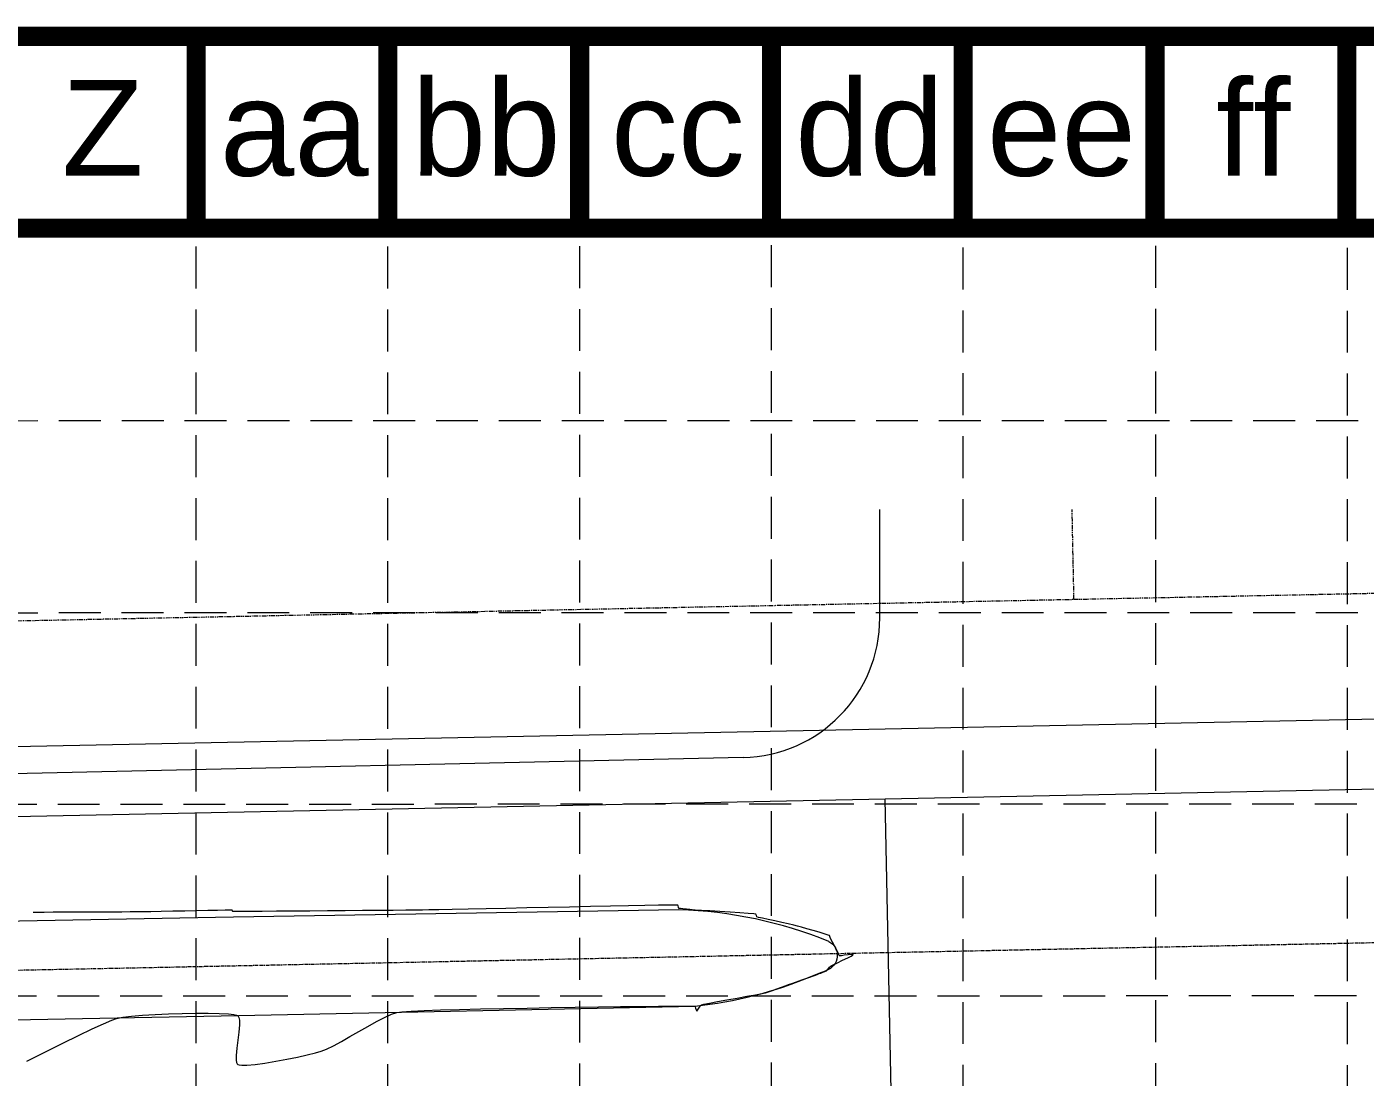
# Model space of a CAD drawing. Extents: x 2140663 to 2528301, y 336313 to 7007653.
# Drawn here: x 2527918.6 to 2528110.2, y 7007503 to 7007653.4 of the extents above; entities that cross this region are included whole.
import ezdxf
from ezdxf.enums import TextEntityAlignment as Align

# ---------------------------------------------------------------- set-up
doc = ezdxf.new("R2010")
doc.units = 0
doc.header["$MEASUREMENT"] = 0
for name, pattern in [('HIDDEN', [0.375, 0.25, -0.125]), ('xdrc002pt$0$CL', [0.7000000000000001, 0.5, -0.05, 0.1, -0.05]), ('xdrc002pt$0$PHANTOM2', [1.25, 0.625, -0.125, 0.125, -0.125, 0.125, -0.125])]:
    doc.linetypes.add(name, pattern=pattern)
for name, color, linetype in [('1 EXISTING CONTOURS', 43, 'Continuous'), ('BASE', 7, 'Continuous'), ('GRID', 254, 'HIDDEN'), ('xdrc002bs$0$C-WATR-PIPE-E', 12, 'Continuous'), ('xdrc002bs$0$v-pave-exst', 6, 'Continuous'), ('xdrc002pt$0$V-ADJC-LINE-E', 2, 'xdrc002pt$0$PHANTOM2'), ('xdrc002pt$0$V-RWAY-CNTR-E', 2, 'xdrc002pt$0$CL')]:
    doc.layers.add(name, color=color, linetype=linetype)
doc.styles.get("Standard").update_dxf_attribs({"font": 'ARIAL.TTF'})

msp = doc.modelspace()

# ---------------------------------------------------------------- linework, layer by layer
at = {"layer": '1 EXISTING CONTOURS', "color": 43, "lineweight": 0, "elevation": 600}
for points in [[(2527920.099785764, 7007526.629045295), (2527919.523535935, 7007526.626860731)], [(2527922.368563474, 7007526.636791981), (2527921.075531589, 7007526.632402048)], [(2527923.896671487, 7007526.642076086), (2527922.368563474, 7007526.636791981)], [(2527925.57764569, 7007526.648115353), (2527923.896671487, 7007526.642076086)], [(2527927.32927615, 7007526.654770773), (2527925.57764569, 7007526.648115353)], [(2527932.186005721, 7007526.677043854), (2527930.715666101, 7007526.669374034)], [(2527933.398161859, 7007526.684773792), (2527932.186005721, 7007526.677043854)], [(2527934.269924579, 7007526.692424835), (2527933.398161859, 7007526.684773792)], [(2527935.146884388, 7007526.704734035), (2527934.269924579, 7007526.692424835)], [(2527936.369254549, 7007526.725176465), (2527935.146884388, 7007526.704734035)], [(2527937.846759261, 7007526.751720146), (2527936.369254549, 7007526.725176465)], [(2527939.489122721, 7007526.782333099), (2527937.846759261, 7007526.751720146)], [(2527941.20606913, 7007526.814983346), (2527939.489122721, 7007526.782333099)], [(2527942.907322682, 7007526.847638906), (2527941.20606913, 7007526.814983346)], [(2527945.901648021, 7007526.904838057), (2527944.50260758, 7007526.878267803)], [(2527947.749892324, 7007526.93767472), (2527947.014168202, 7007526.925317688)], [(2527948.018544584, 7007526.939877172), (2527947.749892324, 7007526.93767472)], [(2527948.044023128, 7007526.869622159), (2527948.018544584, 7007526.939877172)], [(2527948.064741391, 7007526.790831037), (2527948.044023128, 7007526.869622159)], [(2527948.083391726, 7007526.745500554), (2527948.077596239, 7007526.753791092)], [(2527948.096631056, 7007526.745074557), (2527948.083391726, 7007526.745500554)], [(2527948.196254193, 7007526.7448131), (2527948.096631056, 7007526.745074557)], [(2527948.519202134, 7007526.745829117), (2527948.196254193, 7007526.7448131)], [(2527949.247516474, 7007526.749621633), (2527948.519202134, 7007526.745829117)], [(2527952.309686171, 7007526.769489959), (2527950.580295533, 7007526.757871336)], [(2527954.357788728, 7007526.78390961), (2527952.309686171, 7007526.769489959)], [(2527956.646703545, 7007526.800562398), (2527954.357788728, 7007526.78390961)], [(2527968.976973473, 7007526.897447167), (2527966.652492239, 7007526.878147076)], [(2527971.074869014, 7007526.915573046), (2527968.976973473, 7007526.897447167)], [(2527974.279304378, 7007526.94603059), (2527972.868279201, 7007526.931956816)], [(2527976.136921279, 7007526.972405011), (2527975.230044884, 7007526.957226473)], [(2527977.580854631, 7007526.999872935), (2527976.136921279, 7007526.972405011)], [(2527984.371866475, 7007527.138258728), (2527981.774640225, 7007527.084575224)], [(2527990.185420896, 7007527.25941331), (2527987.200897697, 7007527.197129901)], [(2527993.249123077, 7007527.323333532), (2527990.185420896, 7007527.25941331)], [(2527999.308812395, 7007527.448982679), (2527996.315691242, 7007527.38711513)], [(2528004.769461684, 7007527.559873912), (2528002.152173541, 7007527.50716075)], [(2528007.084363827, 7007527.605346734), (2528004.769461684, 7007527.559873912)], [(2528010.501758127, 7007527.667469646), (2528009.020566972, 7007527.641803788)], [(2528011.890135153, 7007527.385559489), (2528011.852960691, 7007527.547874212)], [(2528011.920377026, 7007527.276101645), (2528011.890135153, 7007527.385559489)], [(2528011.973591886, 7007527.202459594), (2528011.958542462, 7007527.209751965)], [(2528012.038634418, 7007527.186310918), (2528011.973591886, 7007527.202459594)], [(2528012.210176124, 7007527.159007176), (2528012.038634418, 7007527.186310918)], [(2528013.032636349, 7007527.068843611), (2528012.539522856, 7007527.119172978)], [(2528013.866555756, 7007526.992651031), (2528013.512150927, 7007527.024366569)], [(2528017.828515656, 7007526.736751934), (2528016.408696047, 7007526.827154444)], [(2528020.697128877, 7007526.550918609), (2528019.304086891, 7007526.642016257)], [(2528022.998270562, 7007526.379165792), (2528022.682501589, 7007526.411522182)], [(2528023.140335875, 7007525.977367217), (2528023.069701408, 7007526.180995445)], [(2528023.365869407, 7007525.915961852), (2528023.140335875, 7007525.977367217)], [(2528024.736644948, 7007525.607150069), (2528023.930661693, 7007525.786047943)], [(2528026.679913212, 7007525.180500749), (2528025.685751383, 7007525.398792812)], [(2528028.411131901, 7007524.792210533), (2528027.621062647, 7007524.971798463)], [(2528028.952053186, 7007524.661261539), (2528028.411131901, 7007524.792210533)], [(2528029.52545119, 7007524.504011253), (2528028.952053186, 7007524.661261539)], [(2528030.299167006, 7007524.282151689), (2528029.52545119, 7007524.504011253)], [(2528031.168882339, 7007524.027246638), (2528030.299167006, 7007524.282151689)], [(2528033.310842449, 7007523.379896549), (2528032.779038358, 7007523.544555273)], [(2528033.574511486, 7007523.179959438), (2528033.521372864, 7007523.308447524)], [(2528033.617287936, 7007523.039038244), (2528033.574511486, 7007523.179959438)], [(2528034.933547853, 7007520.395064969), (2528034.91348262, 7007520.439397724)], [(2528034.9432641, 7007520.384270823), (2528034.933547853, 7007520.395064969)], [(2528034.955767371, 7007520.383497512), (2528034.9432641, 7007520.384270823)], [(2528035.028640565, 7007520.390925338), (2528034.955767371, 7007520.383497512)], [(2528035.636494699, 7007520.478177655), (2528035.236216718, 7007520.419792228)], [(2528036.206938397, 7007520.554869724), (2528035.636494699, 7007520.478177655)], [(2528036.608088913, 7007520.594694568), (2528036.206938397, 7007520.554869724)], [(2528036.8907196, 7007520.584587831), (2528036.816828447, 7007520.598814018)], [(2528036.903804561, 7007520.5714408), (2528036.8907196, 7007520.584587831)], [(2528036.897500827, 7007520.554745409), (2528036.903804561, 7007520.5714408)], [(2528031.107027629, 7007517.498262039), (2528031.393847239, 7007517.609467333)], [(2528031.393847239, 7007517.609467333), (2528031.748569167, 7007517.750331577)], [(2528031.748569167, 7007517.750331577), (2528032.034734627, 7007517.863324874)], [(2528032.261343732, 7007517.9428414), (2528032.571740204, 7007518.048762567)], [(2528032.876179944, 7007518.161878435), (2528033.084918851, 7007518.262979065)], [(2528023.839919684, 7007515.024086419), (2528024.344049353, 7007515.132453561)], [(2528024.797413003, 7007515.269342684), (2528025.369656744, 7007515.46261059)], [(2528025.369656744, 7007515.46261059), (2528026.000711264, 7007515.686406177)], [(2528026.630507253, 7007515.91487834), (2528027.198975398, 7007516.122175976)], [(2528027.198975398, 7007516.122175976), (2528027.646046387, 7007516.28244798)], [(2528028.142423068, 7007516.456134833), (2528028.822896718, 7007516.694407796)], [(2528009.053754661, 7007513.191277607), (2528011.183601575, 7007513.208537004)], [(2528011.183601575, 7007513.208537004), (2528012.810343048, 7007513.217690855)], [(2528013.695308145, 7007513.218926357), (2528014.089019505, 7007513.216176103)], [(2528014.089019505, 7007513.216176103), (2528014.213239211, 7007513.212546779)], [(2528014.213239211, 7007513.212546779), (2528014.231937268, 7007513.210184385)], [(2528020.287072985, 7007514.364747196), (2528021.684194707, 7007514.619544947)], [(2528021.684194707, 7007514.619544947), (2528022.910889205, 7007514.846220785)], [(2528022.910889205, 7007514.846220785), (2528023.839919684, 7007515.024086419)], [(2527938.884570815, 7007512.098895186), (2527940.848296201, 7007512.16484236)], [(2527942.773043688, 7007512.201651912), (2527944.573600541, 7007512.205687108)], [(2527944.573600541, 7007512.205687108), (2527946.164754021, 7007512.173311212)], [(2527948.229134728, 7007512.011670187), (2527948.619243593, 7007511.925289581)], [(2527948.780627003, 7007511.857995801), (2527948.829666853, 7007511.821349616)], [(2527948.829666853, 7007511.821349616), (2527948.882583646, 7007511.756062074)], [(2527969.81133645, 7007511.583913053), (2527970.792432899, 7007512.036347967)], [(2527973.60745605, 7007512.488207857), (2527975.48440638, 7007512.573531891)], [(2527975.48440638, 7007512.573531891), (2527977.825968481, 7007512.655242982)], [(2527977.825968481, 7007512.655242982), (2527980.55149925, 7007512.732966745)], [(2527990.22547257, 7007512.938470236), (2527993.680447009, 7007512.996500855)], [(2527993.680447009, 7007512.996500855), (2527997.116174614, 7007513.04867223)], [(2528003.607316913, 7007513.133939709), (2528006.501445407, 7007513.166287048)], [(2528006.501445407, 7007513.166287048), (2528009.053754661, 7007513.191277607)], [(2528014.299320752, 7007513.10862966), (2528014.36145281, 7007512.932349614)], [(2528014.524703304, 7007512.505826458), (2528014.637731811, 7007512.622809903)], [(2527967.442512634, 7007510.313354218), (2527968.677690711, 7007510.994914791)], [(2527921.255288495, 7007506.660661705), (2527923.746766096, 7007507.896993699)], [(2527961.529230445, 7007507.057153097), (2527962.506815953, 7007507.541509626)], [(2527962.506815953, 7007507.541509626), (2527963.637953877, 7007508.15330904)], [(2527948.661695072, 7007507.171757726), (2527948.572224575, 7007506.143084456)], [(2527948.572224575, 7007506.143084456), (2527948.576392026, 7007505.480915802)], [(2527954.230955097, 7007505.307715696), (2527955.814443704, 7007505.598273703)], [(2527955.814443704, 7007505.598273703), (2527957.349697951, 7007505.908419696)], [(2527960.756214303, 7007506.744240499), (2527961.529230445, 7007507.057153097)], [(2527948.774437452, 7007504.891253293), (2527948.829515372, 7007504.855062241)], [(2527948.829515372, 7007504.855062241), (2527948.996480097, 7007504.799626277)], [(2527949.378031312, 7007504.75629194), (2527950.100923341, 7007504.765714691)], [(2527951.283210893, 7007504.870221681), (2527952.690216152, 7007505.057960185)]]:
    msp.add_lwpolyline(points, dxfattribs=at)
at = {"layer": '1 EXISTING CONTOURS', "color": 43, "lineweight": 0, "extrusion": (0.003440171577020307, -0.9999940825922525, 0), "elevation": -6998788.683776669}
msp.add_lwpolyline([(2552013.210737834, 600.0000000000007), (2552012.234986236, 600.0000000000007)], dxfattribs=at)
at = {"layer": '1 EXISTING CONTOURS', "color": 43, "lineweight": 0, "extrusion": (0.004098959249403409, -0.9999915992312496, 0), "elevation": -6997105.915051686}
msp.add_lwpolyline([(2556631.399031654, 600.0000000000007), (2556629.658940254, 600.0000000000007)], dxfattribs=at)
at = {"layer": '1 EXISTING CONTOURS', "color": 43, "lineweight": 0, "extrusion": (0.004537788063731435, -0.9999897041867425, 0), "elevation": -6995983.307360563}
msp.add_lwpolyline([(2559703.35944009, 600), (2559701.713109971, 600)], dxfattribs=at)
at = {"layer": '1 EXISTING CONTOURS', "color": 43, "lineweight": 0, "extrusion": (0.01919610318154388, -0.9998157378350492, 0), "elevation": -6957708.972684994}
msp.add_lwpolyline([(2661995.907083326, 600.0000000000007), (2661994.311504423, 600.0000000000007)], dxfattribs=at)
at = {"layer": '1 EXISTING CONTOURS', "color": 43, "lineweight": 0, "extrusion": (0.01840520466898312, -0.9998306098740392, 0), "elevation": -6959812.537261028}
msp.add_lwpolyline([(2656493.772188934, 600.0000000000007), (2656492.65948027, 600.0000000000007)], dxfattribs=at)
at = {"layer": '1 EXISTING CONTOURS', "color": 43, "lineweight": 0, "extrusion": (0.9447230007781939, 0.3278695652247166, 0), "elevation": 4685765.44374424}
msp.add_lwpolyline([(5791334.465762861, 600.0000000000007), (5791334.504970063, 600.0000000000007)], dxfattribs=at)
at = {"layer": '1 EXISTING CONTOURS', "color": 43, "lineweight": 0, "extrusion": (0.006189732423303922, -0.9999808434227767, 0), "elevation": -6991745.179972492}
msp.add_lwpolyline([(2571276.868995391, 600), (2571275.5361908, 600)], dxfattribs=at)
at = {"layer": '1 EXISTING CONTOURS', "color": 43, "lineweight": 0, "extrusion": (0.007470966955765754, -0.999972091936943, 0), "elevation": -6988444.953489446}
msp.add_lwpolyline([(2580241.549394535, 600.0000000000007), (2580239.097498689, 600.0000000000007)], dxfattribs=at)
at = {"layer": '1 EXISTING CONTOURS', "color": 43, "lineweight": 0, "extrusion": (0.007653148326527573, -0.9999707142315181, 0), "elevation": -6987974.752127932}
msp.add_lwpolyline([(2581517.244367742, 600.0000000000007), (2581514.707453085, 600.0000000000007)], dxfattribs=at)
at = {"layer": '1 EXISTING CONTOURS', "color": 43, "lineweight": 0, "extrusion": (0.007839857351376286, -0.9999692678461224, 0), "elevation": -6987492.623291655}
msp.add_lwpolyline([(2582824.500495358, 600), (2582821.95646353, 600)], dxfattribs=at)
at = {"layer": '1 EXISTING CONTOURS', "color": 43, "lineweight": 0, "extrusion": (0.008048695342175003, -0.9999676087270472, 0), "elevation": -6986953.062010154}
msp.add_lwpolyline([(2584286.21737869, 600), (2584283.74413131, 600)], dxfattribs=at)
at = {"layer": '1 EXISTING CONTOURS', "color": 43, "lineweight": 0, "extrusion": (0.009135159000610227, -0.9999582735644691, 0), "elevation": -6984141.0987351}
msp.add_lwpolyline([(2591882.257706773, 600), (2591880.46422175, 600)], dxfattribs=at)
at = {"layer": '1 EXISTING CONTOURS', "color": 43, "lineweight": 0, "extrusion": (0.0117751446228728, -0.9999306705812713, 0), "elevation": -6977273.855518987}
msp.add_lwpolyline([(2610314.610361646, 600.0000000000003), (2610313.659555222, 600.0000000000003)], dxfattribs=at)
at = {"layer": '1 EXISTING CONTOURS', "color": 43, "lineweight": 0, "extrusion": (0.01993740928746224, -0.9998012301007158, 0), "elevation": -6955732.790737913}
msp.add_lwpolyline([(2667188.933950883, 600.0000000000007), (2667187.028894901, 600.0000000000007)], dxfattribs=at)
at = {"layer": '1 EXISTING CONTOURS', "color": 43, "lineweight": 0, "extrusion": (0.02040562273263403, -0.9997917836034129, 0), "elevation": -6954482.960168408}
msp.add_lwpolyline([(2670448.36136103, 600.0000000000007), (2670446.07177602, 600.0000000000007)], dxfattribs=at)
at = {"layer": '1 EXISTING CONTOURS', "color": 43, "lineweight": 0, "extrusion": (0.02080515379173539, -0.999783549362412, 0), "elevation": -6953415.250901955}
msp.add_lwpolyline([(2673232.697492306, 600.0000000000007), (2673229.867848605, 600.0000000000007)], dxfattribs=at)
at = {"layer": '1 EXISTING CONTOURS', "color": 43, "lineweight": 0, "extrusion": (0.02079451807205726, -0.9997837706315056, 0), "elevation": -6953443.688820772}
msp.add_lwpolyline([(2673167.843536146, 600), (2673164.776304755, 600)], dxfattribs=at)
at = {"layer": '1 EXISTING CONTOURS', "color": 43, "lineweight": 0, "extrusion": (0.02045673888758486, -0.9997907390219642, 0), "elevation": -6954346.425166724}
msp.add_lwpolyline([(2670824.300432258, 600.0000000000007), (2670821.456475983, 600.0000000000007)], dxfattribs=at)
at = {"layer": '1 EXISTING CONTOURS', "color": 43, "lineweight": 0, "extrusion": (0.01882581041604728, -0.9998227787273998, 0), "elevation": -6958693.940286076}
msp.add_lwpolyline([(2659483.390461011, 600), (2659481.453914669, 600)], dxfattribs=at)
at = {"layer": '1 EXISTING CONTOURS', "color": 43, "lineweight": 0, "extrusion": (0.01378929565321461, -0.9999049231428899, 0), "elevation": -6972001.929539741}
msp.add_lwpolyline([(2624399.967226184, 600.0000000000003), (2624399.017269698, 600.0000000000003)], dxfattribs=at)
at = {"layer": '1 EXISTING CONTOURS', "color": 43, "lineweight": 0, "extrusion": (-0.003631541093986353, -0.9999934059329005, 0), "elevation": -7016662.049933795}
msp.add_lwpolyline([(2502546.999238357, 600.0000000000007), (2502546.657007919, 600.0000000000007)], dxfattribs=at)
at = {"layer": '1 EXISTING CONTOURS', "color": 43, "lineweight": 0, "extrusion": (0.9120385948286135, 0.4101043788391538, 0), "elevation": 5179462.11030356}
msp.add_lwpolyline([(5354386.847329536, 600), (5354386.991459225, 600)], dxfattribs=at)
at = {"layer": '1 EXISTING CONTOURS', "color": 43, "lineweight": 0, "extrusion": (0.9026591183446229, 0.4303562664459628, 0), "elevation": 5297666.286773575}
msp.add_lwpolyline([(5237462.564922583, 600.0000000000003), (5237462.621237462, 600.0000000000003)], dxfattribs=at)
at = {"layer": '1 EXISTING CONTOURS', "color": 43, "lineweight": 0, "extrusion": (0.744126071652466, 0.6680392125370105, 0), "elevation": 6562462.566835038}
msp.add_lwpolyline([(3525672.576521644, 600), (3525672.597373679, 600)], dxfattribs=at)
at = {"layer": '1 EXISTING CONTOURS', "color": 43, "lineweight": 0, "extrusion": (-0.1200740462150447, -0.9927649386564512, 0), "elevation": -7260375.925102059}
msp.add_lwpolyline([(1668300.078561394, 600), (1668299.746814451, 600)], dxfattribs=at)
at = {"layer": '1 EXISTING CONTOURS', "color": 43, "lineweight": 0, "extrusion": (-0.09235786266769189, -0.9957258785446202, 0), "elevation": -7211057.927539878}
msp.add_lwpolyline([(1870008.256802567, 600), (1870007.775229687, 600)], dxfattribs=at)
at = {"layer": '1 EXISTING CONTOURS', "color": 43, "lineweight": 0, "extrusion": (-0.06976875251507467, -0.9975631915685794, 0), "elevation": -7166827.365602339}
msp.add_lwpolyline([(2032947.588470468, 600), (2032947.164558009, 600)], dxfattribs=at)
at = {"layer": '1 EXISTING CONTOURS', "color": 43, "lineweight": 0, "extrusion": (-0.06458151431169691, -0.9979124350408748, 0), "elevation": -7156161.286350282}
msp.add_lwpolyline([(2070181.087875795, 600), (2070180.192532986, 600)], dxfattribs=at)
at = {"layer": '1 EXISTING CONTOURS', "color": 43, "lineweight": 0, "extrusion": (-0.06358373217336984, -0.9979765072399778, 0), "elevation": -7154087.865614451}
msp.add_lwpolyline([(2077336.276820342, 600.0000000000007), (2077335.048547837, 600.0000000000007)], dxfattribs=at)
at = {"layer": '1 EXISTING CONTOURS', "color": 43, "lineweight": 0, "extrusion": (-0.0640707991649507, -0.997945355565306, 0), "elevation": -7155100.883517542}
msp.add_lwpolyline([(2073847.291169285, 600.0000000000003), (2073845.812560034, 600.0000000000003)], dxfattribs=at)
at = {"layer": '1 EXISTING CONTOURS', "color": 43, "lineweight": 0, "extrusion": (-0.06765410883860028, -0.9977088360625332, 0), "elevation": -7162502.146184093}
msp.add_lwpolyline([(2048141.798233019, 600), (2048140.623309217, 600)], dxfattribs=at)
at = {"layer": '1 EXISTING CONTOURS', "color": 43, "lineweight": 0, "extrusion": (-0.07347567570465315, -0.9972970094609453, 0), "elevation": -7174333.308723159}
msp.add_lwpolyline([(2006306.723003478, 600.0000000000007), (2006305.907658753, 600.0000000000007)], dxfattribs=at)
at = {"layer": '1 EXISTING CONTOURS', "color": 43, "lineweight": 0, "extrusion": (0.9407518988534572, 0.3390956573057442, 0), "elevation": 4754464.199598808}
msp.add_lwpolyline([(5735101.916532297, 600), (5735102.127183316, 600)], dxfattribs=at)
at = {"layer": '1 EXISTING CONTOURS', "color": 43, "lineweight": 0, "extrusion": (-0.224166839818668, -0.9745507826304958, 0), "elevation": -7395888.874618805}
msp.add_lwpolyline([(892832.789728781, 600.0000000000007), (892832.2101876258, 600.0000000000007)], dxfattribs=at)
at = {"layer": '1 EXISTING CONTOURS', "color": 43, "lineweight": 0, "extrusion": (-0.2144238095475833, -0.9767407178464005, 0), "elevation": -7386604.286516728}
msp.add_lwpolyline([(966645.3315243421, 600), (966644.3598166842, 600)], dxfattribs=at)
at = {"layer": '1 EXISTING CONTOURS', "color": 43, "lineweight": 0, "extrusion": (0.216493480195018, 0.9762840636992133, 0), "elevation": 7388636.453654105}
msp.add_lwpolyline([(-950989.6103367521, 600.0000000000007), (-950988.6463248725, 600.0000000000007)], dxfattribs=at)
at = {"layer": '1 EXISTING CONTOURS', "color": 43, "lineweight": 0, "extrusion": (-0.2852727245202676, -0.9584463848566511, 0), "elevation": -7437514.409929888}
msp.add_lwpolyline([(423927.7619688774, 600.0000000000007), (423926.8632263257, 600.0000000000007)], dxfattribs=at)
at = {"layer": '1 EXISTING CONTOURS', "color": 43, "lineweight": 0, "extrusion": (-0.2893139321466648, -0.9572342705241152, 0), "elevation": -7439236.792252178}
msp.add_lwpolyline([(392545.4218182149, 600), (392544.6396069084, 600)], dxfattribs=at)
at = {"layer": '1 EXISTING CONTOURS', "color": 43, "lineweight": 0, "extrusion": (0.3213732336016926, 0.9469526095451621, 0), "elevation": 7448234.790800005}
msp.add_lwpolyline([(-141897.5149066676, 600.0000000000003), (-141897.2925825375, 600.0000000000003)], dxfattribs=at)
at = {"layer": '1 EXISTING CONTOURS', "color": 43, "lineweight": 0, "extrusion": (0.8950310928673225, 0.4460037475187023, 0), "elevation": 5388050.227521256}
msp.add_lwpolyline([(5144438.282466462, 600), (5144438.536759662, 600)], dxfattribs=at)
at = {"layer": '1 EXISTING CONTOURS', "color": 43, "lineweight": 0, "extrusion": (0.8922341452173485, 0.4515730617610707, 0), "elevation": 5420006.546116572}
msp.add_lwpolyline([(5110758.670308943, 600.0000000000007), (5110759.193745278, 600.0000000000007)], dxfattribs=at)
at = {"layer": '1 EXISTING CONTOURS', "color": 43, "lineweight": 0, "extrusion": (0.8914120262836689, 0.4531937768734736, 0), "elevation": 5429285.398891341}
msp.add_lwpolyline([(5100899.875032173, 600.0000000000007), (5100900.430656317, 600.0000000000007)], dxfattribs=at)
at = {"layer": '1 EXISTING CONTOURS', "color": 43, "lineweight": 0, "extrusion": (0.8903675064101613, 0.4552424667459654, 0), "elevation": 5441001.055952372}
msp.add_lwpolyline([(5088400.870243289, 600), (5088401.221095197, 600)], dxfattribs=at)
at = {"layer": '1 EXISTING CONTOURS', "color": 43, "lineweight": 0, "extrusion": (0.8850687515635481, 0.4654603151781496, 0), "elevation": 5499207.414483957}
msp.add_lwpolyline([(5025438.411721611, 600), (5025438.659425881, 600)], dxfattribs=at)
at = {"layer": '1 EXISTING CONTOURS', "color": 43, "lineweight": 0, "extrusion": (0.8832458128269295, 0.4689102623356595, 0), "elevation": 5518774.540728015}
msp.add_lwpolyline([(5003942.216053881, 600.0000000000003), (5003942.544247955, 600.0000000000003)], dxfattribs=at)
at = {"layer": '1 EXISTING CONTOURS', "color": 43, "lineweight": 0, "extrusion": (0.8835686997007027, 0.4683015619333442, 0), "elevation": 5515325.329063483}
msp.add_lwpolyline([(5007743.373588974, 600.0000000000003), (5007743.668318566, 600.0000000000003)], dxfattribs=at)
at = {"layer": '1 EXISTING CONTOURS', "color": 43, "lineweight": 0, "extrusion": (0.7216220104338931, -0.6922872771164774, 0), "elevation": -3026931.440626215}
msp.add_lwpolyline([(6806905.23304781, 600), (6806905.53376584, 600)], dxfattribs=at)
at = {"layer": '1 EXISTING CONTOURS', "color": 43, "lineweight": 0, "extrusion": (-0.4609986778991174, 0.887400822050141, 0), "elevation": 5053057.889854642}
msp.add_lwpolyline([(-5473836.209975719, 600.0000000000007), (-5473836.54302627, 600.0000000000007)], dxfattribs=at)
at = {"layer": '1 EXISTING CONTOURS', "color": 43, "lineweight": 0, "extrusion": (0.4280615730542104, -0.9037495724338437, 0), "elevation": -5250888.193272475}
msp.add_lwpolyline([(5284359.348089771, 600.0000000000003), (5284360.019689299, 600.0000000000003)], dxfattribs=at)
at = {"layer": '1 EXISTING CONTOURS', "color": 43, "lineweight": 0, "extrusion": (-0.4253891964828621, 0.9050105145884578, 0), "elevation": 5266480.130477218}
msp.add_lwpolyline([(-5268820.994418735, 600.0000000000007), (-5268821.827601152, 600.0000000000007)], dxfattribs=at)
at = {"layer": '1 EXISTING CONTOURS', "color": 43, "lineweight": 0, "extrusion": (0.8882109412966078, 0.459435875570241, 0), "elevation": 5464934.595997087}
msp.add_lwpolyline([(5062686.59418756, 600), (5062686.741504715, 600)], dxfattribs=at)
at = {"layer": '1 EXISTING CONTOURS', "color": 43, "lineweight": 0, "extrusion": (0.9573211188053848, 0.2890264269737394, 0), "elevation": 4445499.805800064}
msp.add_lwpolyline([(5977778.508397037, 600), (5977778.614679864, 600)], dxfattribs=at)
at = {"layer": '1 EXISTING CONTOURS', "color": 43, "lineweight": 0, "extrusion": (0.9558619213595916, 0.2938162474996066, 0), "elevation": 4475375.669446261}
msp.add_lwpolyline([(5955444.219341864, 600), (5955444.318953065, 600)], dxfattribs=at)
at = {"layer": '1 EXISTING CONTOURS', "color": 43, "lineweight": 0, "extrusion": (0.1377409663131235, -0.9904682863166934, 0), "elevation": -6592512.725210732}
msp.add_lwpolyline([(3469161.362244917, 600.0000000000007), (3469161.152671167, 600.0000000000007)], dxfattribs=at)
at = {"layer": '1 EXISTING CONTOURS', "color": 43, "lineweight": 0, "extrusion": (0.4334248124907745, -0.9011897313647871, 0), "elevation": -5219391.594726511}
msp.add_lwpolyline([(5315472.490439198, 600.0000000000007), (5315473.30801678, 600.0000000000007)], dxfattribs=at)
at = {"layer": '1 EXISTING CONTOURS', "color": 43, "lineweight": 0, "extrusion": (0.4550030678821242, -0.8904898698008052, 0), "elevation": -5089861.48996667}
msp.add_lwpolyline([(5439633.730343878, 600), (5439634.25431239, 600)], dxfattribs=at)
at = {"layer": '1 EXISTING CONTOURS', "color": 43, "lineweight": 0, "extrusion": (-0.5034987409467859, 0.8639959594031684, 0), "elevation": 4781606.036457751}
msp.add_lwpolyline([(-5712491.095821965, 600), (-5712491.35400337, 600)], dxfattribs=at)
at = {"layer": '1 EXISTING CONTOURS', "color": 43, "lineweight": 0, "extrusion": (0.0197310408740352, -0.9998053240636535, 0), "elevation": -6956275.605416071}
msp.add_lwpolyline([(2665810.344254856, 600), (2665810.135474677, 600)], dxfattribs=at)
at = {"layer": '1 EXISTING CONTOURS', "color": 43, "lineweight": 0, "extrusion": (-0.628264172102158, 0.7780000835814802, 0), "elevation": 3863576.568838804}
msp.add_lwpolyline([(-6369386.92922421, 600.0000000000007), (-6369387.017368689, 600.0000000000007)], dxfattribs=at)
at = {"layer": '1 EXISTING CONTOURS', "color": 43, "lineweight": 0, "extrusion": (0.331278069874443, -0.9435331686910978, 0), "elevation": -5774343.921873084}
msp.add_lwpolyline([(4706716.446355177, 600), (4706717.195515467, 600)], dxfattribs=at)
at = {"layer": '1 EXISTING CONTOURS', "color": 43, "lineweight": 0, "extrusion": (0.3323404539047825, -0.9431594895341738, 0), "elevation": -5769039.619753432}
msp.add_lwpolyline([(4713217.197663272, 600.0000000000007), (4713217.779902594, 600.0000000000007)], dxfattribs=at)
at = {"layer": '1 EXISTING CONTOURS', "color": 43, "lineweight": 0, "extrusion": (0.3362242868725322, -0.941781943401474, 0), "elevation": -5749567.991781117}
msp.add_lwpolyline([(4736951.327907095, 600), (4736951.622555807, 600)], dxfattribs=at)
at = {"layer": '1 EXISTING CONTOURS', "color": 43, "lineweight": 0, "extrusion": (0.3311046176402278, -0.9435940505203064, 0), "elevation": -5775209.084505065}
msp.add_lwpolyline([(4705657.510243587, 600), (4705657.750398882, 600)], dxfattribs=at)
at = {"layer": '1 EXISTING CONTOURS', "color": 43, "lineweight": 0, "extrusion": (0.3482900235396919, -0.9373868249035299, 0), "elevation": -5688266.57026322}
msp.add_lwpolyline([(4810393.051834586, 600), (4810393.376609515, 600)], dxfattribs=at)
at = {"layer": '1 EXISTING CONTOURS', "color": 43, "lineweight": 0, "extrusion": (-0.7054752259617111, 0.7087345804702017, 0), "elevation": 3183005.804427937}
msp.add_lwpolyline([(-6735334.997860727, 600), (-6735335.295826532, 600)], dxfattribs=at)
at = {"layer": '1 EXISTING CONTOURS', "color": 43, "lineweight": 0, "extrusion": (0.7692920792868752, -0.6388972505391429, 0), "elevation": -2532288.29475983}
msp.add_lwpolyline([(7005981.979026994, 600.0000000000007), (7005982.357254943, 600.0000000000007)], dxfattribs=at)
at = {"layer": '1 EXISTING CONTOURS', "color": 43, "lineweight": 0, "extrusion": (0.2890522469241275, -0.9573133230808571, 0), "elevation": -5977656.481062158}
msp.add_lwpolyline([(4445649.380021719, 600.0000000000007), (4445649.853600888, 600.0000000000007)], dxfattribs=at)
at = {"layer": '1 EXISTING CONTOURS', "color": 43, "lineweight": 0, "extrusion": (0.3410250638637327, -0.9400542036588833, 0), "elevation": -5725324.349869958}
msp.add_lwpolyline([(4766219.953410355, 600), (4766220.623367455, 600)], dxfattribs=at)
at = {"layer": '1 EXISTING CONTOURS', "color": 43, "lineweight": 0, "extrusion": (0.3302742177434327, -0.9438850253574127, 0), "elevation": -5779347.330719151}
msp.add_lwpolyline([(4700569.397302608, 600), (4700569.923189415, 600)], dxfattribs=at)
at = {"layer": '1 EXISTING CONTOURS', "color": 43, "lineweight": 0, "extrusion": (0.3307785187767787, -0.9437084144564147, 0), "elevation": -5776834.839493658}
msp.add_lwpolyline([(4703658.064635737, 600), (4703658.860044509, 600)], dxfattribs=at)
at = {"layer": '1 EXISTING CONTOURS', "color": 43, "lineweight": 0, "extrusion": (0.001396100977031916, -0.9999990254505561, 0), "elevation": -7003977.027368275}
msp.add_lwpolyline([(2537793.542719352, 600), (2537794.427685312, 600)], dxfattribs=at)
at = {"layer": '1 EXISTING CONTOURS', "color": 43, "lineweight": 0, "extrusion": (-0.6921600701895267, -0.7217440247312267, 0), "elevation": -6807421.295893539}
msp.add_lwpolyline([(-3025741.669079036, 600.0000000000007), (-3025741.637078387, 600.0000000000007)], dxfattribs=at)
at = {"layer": '1 EXISTING CONTOURS', "color": 43, "lineweight": 0, "extrusion": (0.8301196044984063, -0.5575853676589888, 0), "elevation": -1808731.994583461}
msp.add_lwpolyline([(7226657.909398781, 600.0000000000007), (7226658.272957917, 600.0000000000007)], dxfattribs=at)
at = {"layer": '1 EXISTING CONTOURS', "color": 43, "lineweight": 0, "extrusion": (0.7356594544099265, -0.6773515831068009, 0), "elevation": -2886792.008850563}
msp.add_lwpolyline([(6867498.315979228, 600), (6867498.5761954, 600)], dxfattribs=at)
at = {"layer": '1 EXISTING CONTOURS', "color": 43, "lineweight": 0, "extrusion": (0.2422850106527277, -0.970205119350031, 0), "elevation": -6186225.178560793}
msp.add_lwpolyline([(4150508.744304697, 600.0000000000007), (4150509.095473704, 600.0000000000007)], dxfattribs=at)
at = {"layer": '1 EXISTING CONTOURS', "color": 43, "lineweight": 0, "extrusion": (0.1950752427834926, -0.9807882797285873, 0), "elevation": -6379733.844322806}
msp.add_lwpolyline([(3846440.404721179, 600.0000000000007), (3846441.226980907, 600.0000000000007)], dxfattribs=at)
at = {"layer": '1 EXISTING CONTOURS', "color": 43, "lineweight": 0, "extrusion": (0.1845783500979577, -0.9828178023800321, 0), "elevation": -6420492.068268582}
msp.add_lwpolyline([(3778014.774761535, 600.0000000000007), (3778015.939761438, 600.0000000000007)], dxfattribs=at)
at = {"layer": '1 EXISTING CONTOURS', "color": 43, "lineweight": 0, "extrusion": (0.1805579836490732, -0.9835643418407264, 0), "elevation": -6435887.01058259}
msp.add_lwpolyline([(3751730.430988558, 600.0000000000007), (3751731.809917968, 600.0000000000007)], dxfattribs=at)
at = {"layer": '1 EXISTING CONTOURS', "color": 43, "lineweight": 0, "extrusion": (0.179121113941823, -0.9838270308038097, 0), "elevation": -6441360.240896237}
msp.add_lwpolyline([(3742327.007830444, 600), (3742328.471819652, 600)], dxfattribs=at)
at = {"layer": '1 EXISTING CONTOURS', "color": 43, "lineweight": 0, "extrusion": (-0.3367676081908887, 0.9415877962640489, 0), "elevation": 5746861.839625481}
msp.add_lwpolyline([(-4740171.544265347, 600.0000000000003), (-4740172.289577708, 600.0000000000003)], dxfattribs=at)
at = {"layer": '1 EXISTING CONTOURS', "color": 43, "lineweight": 0, "extrusion": (0.1756451224456012, -0.9844535494176807, 0), "elevation": -6454550.697293028}
msp.add_lwpolyline([(3719466.310466869, 600), (3719467.204794304, 600)], dxfattribs=at)
at = {"layer": '1 EXISTING CONTOURS', "color": 43, "lineweight": 0, "extrusion": (0.1145306737187577, -0.9934197122956276, 0), "elevation": -6671874.379446538}
msp.add_lwpolyline([(3313872.848549129, 600.0000000000007), (3313874.124454559, 600.0000000000007)], dxfattribs=at)
at = {"layer": '1 EXISTING CONTOURS', "color": 43, "lineweight": 0, "extrusion": (0.08352329174160297, -0.9965058252396959, 0), "elevation": -6771884.955312259}
msp.add_lwpolyline([(3104391.019163036, 600.0000000000007), (3104392.594048617, 600.0000000000007)], dxfattribs=at)
at = {"layer": '1 EXISTING CONTOURS', "color": 43, "lineweight": 0, "extrusion": (0.0633158642490609, -0.9979935377217604, 0), "elevation": -6833393.185102038}
msp.add_lwpolyline([(2966549.646267439, 600.0000000000007), (2966551.435901242, 600.0000000000007)], dxfattribs=at)
at = {"layer": '1 EXISTING CONTOURS', "color": 43, "lineweight": 0, "extrusion": (0.04763738726564719, -0.9988646952087669, 0), "elevation": -6879132.033206496}
msp.add_lwpolyline([(2858886.551397038, 600), (2858888.471066996, 600)], dxfattribs=at)
at = {"layer": '1 EXISTING CONTOURS', "color": 43, "lineweight": 0, "extrusion": (0.01912085775690932, -0.9998171796876869, 0), "elevation": -6957894.651901697}
msp.add_lwpolyline([(2661468.332694569, 600.0000000000003), (2661470.257794004, 600.0000000000003)], dxfattribs=at)
at = {"layer": '1 EXISTING CONTOURS', "color": 43, "lineweight": 0, "extrusion": (-0.05577239748136371, -0.9984435085067062, 0), "elevation": -7137594.658536453}
msp.add_lwpolyline([(2133185.683767669, 600.0000000000007), (2133186.982326235, 600.0000000000007)], dxfattribs=at)
at = {"layer": '1 EXISTING CONTOURS', "color": 43, "lineweight": 0, "extrusion": (-0.1154155841689695, -0.9933172921735207, 0), "elevation": -7252447.477920148}
msp.add_lwpolyline([(1702277.824311838, 600), (1702278.59732097, 600)], dxfattribs=at)
at = {"layer": '1 EXISTING CONTOURS', "color": 43, "lineweight": 0, "extrusion": (0.3848623997652232, 0.9229739613049512, 0), "elevation": 7440663.412661484}
msp.add_lwpolyline([(363697.1048717271, 600), (363696.9300201959, 600)], dxfattribs=at)
at = {"layer": '1 EXISTING CONTOURS', "color": 43, "lineweight": 0, "extrusion": (0.9118825284008458, 0.4104512813931524, 0), "elevation": 5181434.598371727}
msp.add_lwpolyline([(5352427.679763692, 600.0000000000007), (5352427.48166464, 600.0000000000007)], dxfattribs=at)
at = {"layer": '1 EXISTING CONTOURS', "color": 43, "lineweight": 0, "extrusion": (0.9849158549019832, 0.1730339815258719, 0), "elevation": 3702354.64340529}
msp.add_lwpolyline([(6464388.179722636, 600.0000000000007), (6464387.791293021, 600.0000000000007)], dxfattribs=at)
at = {"layer": '1 EXISTING CONTOURS', "color": 43, "lineweight": 0, "extrusion": (0.4610461589534411, -0.8873761543529769, 0), "elevation": -5052787.909449778}
msp.add_lwpolyline([(5474045.151563434, 600), (5474046.429089015, 600)], dxfattribs=at)
at = {"layer": '1 EXISTING CONTOURS', "color": 43, "lineweight": 0, "extrusion": (0.330063744911894, -0.9439586454367248, 0), "elevation": -5780410.062934283}
msp.add_lwpolyline([(4699225.550160744, 600.0000000000007), (4699226.373851711, 600.0000000000007)], dxfattribs=at)
at = {"layer": '1 EXISTING CONTOURS', "color": 43, "lineweight": 0, "extrusion": (0.1284635214766388, -0.991714234873041, 0), "elevation": -6624697.577038031}
msp.add_lwpolyline([(3407235.0991914, 600), (3407235.810885818, 600)], dxfattribs=at)
at = {"layer": '1 EXISTING CONTOURS', "color": 43, "lineweight": 0, "extrusion": (0.06635706162334255, -0.997795941248869, 0), "elevation": -6824318.618532422}
msp.add_lwpolyline([(2987398.408473183, 600.0000000000003), (2987399.74311026, 600.0000000000003)], dxfattribs=at)
at = {"layer": '1 EXISTING CONTOURS', "color": 43, "lineweight": 0, "extrusion": (0.0242139387015398, -0.9997067996030427, 0), "elevation": -6944245.761339067}
msp.add_lwpolyline([(2696918.830364366, 600), (2696921.860109028, 600)], dxfattribs=at)
at = {"layer": '1 EXISTING CONTOURS', "color": 43, "lineweight": 0, "extrusion": (0.02110098728493065, -0.9997773493811517, 0), "elevation": -6952609.629880289}
msp.add_lwpolyline([(2675286.161872318, 600.0000000000007), (2675289.414135244, 600.0000000000007)], dxfattribs=at)
at = {"layer": '1 EXISTING CONTOURS', "color": 43, "lineweight": 0, "extrusion": (0.01871309734435205, -0.999824894662951, 0), "elevation": -6958979.358380435}
msp.add_lwpolyline([(2658676.438478971, 600.0000000000007), (2658679.832651482, 600.0000000000007)], dxfattribs=at)
at = {"layer": '1 EXISTING CONTOURS', "color": 43, "lineweight": 0, "extrusion": (0.01376967175115165, -0.9999051935758038, 0), "elevation": -6972039.000939996}
msp.add_lwpolyline([(2624248.60027978, 600), (2624251.936433737, 600)], dxfattribs=at)
at = {"layer": '1 EXISTING CONTOURS', "color": 43, "lineweight": 0, "extrusion": (0.0124636709845867, -0.9999223254361251, 0), "elevation": -6975460.623203739}
msp.add_lwpolyline([(2615143.428311097, 600.0000000000007), (2615146.583860835, 600.0000000000007)], dxfattribs=at)
at = {"layer": '1 EXISTING CONTOURS', "color": 43, "lineweight": 0, "extrusion": (0.8733471975284022, 0.4870982165531775, 0), "elevation": 5621181.341310028}
msp.add_lwpolyline([(4888600.769365678, 600), (4888600.678445185, 600)], dxfattribs=at)
at = {"layer": '1 EXISTING CONTOURS', "color": 43, "lineweight": 0, "extrusion": (0.9585559530330208, 0.2849043434294347, 0), "elevation": 4419714.0865879}
msp.add_lwpolyline([(5996850.965429709, 600), (5996850.698254792, 600)], dxfattribs=at)
at = {"layer": '1 EXISTING CONTOURS', "color": 43, "lineweight": 0, "extrusion": (0.8903772795528504, 0.45522335183519, 0), "elevation": 5440870.026104753}
msp.add_lwpolyline([(5088518.867350045, 600.0000000000003), (5088518.675946859, 600.0000000000003)], dxfattribs=at)
at = {"layer": '1 EXISTING CONTOURS', "color": 43, "lineweight": 0, "extrusion": (0.8362286596265538, -0.5483809158050427, 0), "elevation": -1728787.897585111}
msp.add_lwpolyline([(7246197.870096406, 600), (7246198.201323854, 600)], dxfattribs=at)
at = {"layer": '1 EXISTING CONTOURS', "color": 43, "lineweight": 0, "extrusion": (0.4328812037258602, -0.901450976737421, 0), "elevation": -5222634.183372716}
msp.add_lwpolyline([(5312220.299862671, 600), (5312222.478792056, 600)], dxfattribs=at)
at = {"layer": '1 EXISTING CONTOURS', "color": 43, "lineweight": 0, "extrusion": (-0.4212915170475992, 0.9069252767806908, 0), "elevation": 5290293.288498061}
msp.add_lwpolyline([(-5244846.270310427, 600.0000000000007), (-5244848.041413244, 600.0000000000007)], dxfattribs=at)
at = {"layer": '1 EXISTING CONTOURS', "color": 43, "lineweight": 0, "extrusion": (0.3987241458463915, -0.9170709108455385, 0), "elevation": -5418437.652817711}
msp.add_lwpolyline([(5112354.394833291, 600.0000000000007), (5112355.687482415, 600.0000000000007)], dxfattribs=at)
at = {"layer": '1 EXISTING CONTOURS', "color": 43, "lineweight": 0, "extrusion": (0.9923451651481525, -0.1234952355643166, 0), "elevation": 1643203.884281395}
msp.add_lwpolyline([(7266057.792646947, 600.0000000000007), (7266056.632540207, 600.0000000000007)], dxfattribs=at)
at = {"layer": '1 EXISTING CONTOURS', "color": 43, "lineweight": 0, "extrusion": (0.9964413697465508, -0.08428876946318282, 0), "elevation": 1928298.562856749}
msp.add_lwpolyline([(7195651.087075435, 600), (7195650.04039854, 600)], dxfattribs=at)
at = {"layer": '1 EXISTING CONTOURS', "color": 43, "lineweight": 0, "extrusion": (0.9999641223370622, 0.008470775564786214, 0), "elevation": 2587217.388784263}
msp.add_lwpolyline([(6985846.090842203, 600), (6985845.410372152, 600)], dxfattribs=at)
at = {"layer": '1 EXISTING CONTOURS', "color": 43, "lineweight": 0, "extrusion": (0.4962849272752251, -0.8681597036026405, 0), "elevation": -4829045.94248045}
msp.add_lwpolyline([(5672398.252953099, 600), (5672399.733316558, 600)], dxfattribs=at)
at = {"layer": '1 EXISTING CONTOURS', "color": 43, "lineweight": 0, "extrusion": (0.4938121372383829, -0.8695686132307563, 0), "elevation": -4845170.019727439}
msp.add_lwpolyline([(5658633.309293959, 600.0000000000007), (5658634.787835672, 600.0000000000007)], dxfattribs=at)
at = {"layer": '1 EXISTING CONTOURS', "color": 43, "lineweight": 0, "extrusion": (0.4398769188953858, -0.8980580695161656, 0), "elevation": -5181173.705163497}
msp.add_lwpolyline([(5352663.302769504, 600), (5352665.818499092, 600)], dxfattribs=at)
at = {"layer": '1 EXISTING CONTOURS', "color": 43, "lineweight": 0, "extrusion": (0.9922378677961585, -0.1243543875837647, 0), "elevation": 1636912.1271457}
msp.add_lwpolyline([(7267476.637774789, 600.0000000000007), (7267475.482339465, 600.0000000000007)], dxfattribs=at)
at = {"layer": '1 EXISTING CONTOURS', "color": 43, "lineweight": 0, "extrusion": (-0.4909584423855176, 0.8711829933202246, 0), "elevation": 4863696.838618589}
msp.add_lwpolyline([(-5642714.217069767, 600.0000000000007), (-5642715.633159609, 600.0000000000007)], dxfattribs=at)
at = {"layer": '1 EXISTING CONTOURS', "color": 43, "lineweight": 0, "extrusion": (0.447743368979632, -0.8941621080848646, 0), "elevation": -5133986.948757908}
msp.add_lwpolyline([(5397933.063327335, 600), (5397936.039093181, 600)], dxfattribs=at)
at = {"layer": '1 EXISTING CONTOURS', "color": 43, "lineweight": 0, "extrusion": (-0.215790074405018, 0.9764397799087646, 0), "elevation": 6296899.422342664}
msp.add_lwpolyline([(-3980548.339529302, 600.0000000000003), (-3980549.769249693, 600.0000000000003)], dxfattribs=at)
at = {"layer": '1 EXISTING CONTOURS', "color": 43, "lineweight": 0, "extrusion": (0.2380009297407152, -0.9712649264966563, 0), "elevation": -6204488.478889461}
msp.add_lwpolyline([(4123110.660157097, 600), (4123111.860481979, 600)], dxfattribs=at)
at = {"layer": '1 EXISTING CONTOURS', "color": 43, "lineweight": 0, "extrusion": (0.2750317423747859, -0.9614351463756093, 0), "elevation": -6041993.820940232}
msp.add_lwpolyline([(4357756.230726914, 600), (4357757.109254221, 600)], dxfattribs=at)
at = {"layer": '1 EXISTING CONTOURS', "color": 43, "lineweight": 0, "extrusion": (0.984188439867046, 0.1771245743313737, 0), "elevation": 3729179.19089537}
msp.add_lwpolyline([(6448944.071097258, 600.0000000000007), (6448943.700370835, 600.0000000000007)], dxfattribs=at)
at = {"layer": '1 EXISTING CONTOURS', "color": 43, "lineweight": 0, "extrusion": (0.9015576952974931, 0.4326588980361697, 0), "elevation": 5310950.993056653}
msp.add_lwpolyline([(5223930.688448138, 600), (5223930.503284917, 600)], dxfattribs=at)
at = {"layer": '1 EXISTING CONTOURS', "color": 43, "lineweight": 0, "extrusion": (0.7420692782668561, 0.6703231953710892, 0), "elevation": 6573206.19282583}
msp.add_lwpolyline([(3505511.474863004, 600), (3505511.396888455, 600)], dxfattribs=at)
at = {"layer": '1 EXISTING CONTOURS', "color": 43, "lineweight": 0, "extrusion": (-0.1128486133400537, -0.9936121931957294, 0), "elevation": -7248017.751633428}
msp.add_lwpolyline([(1721013.747067936, 600.0000000000003), (1721014.131072096, 600.0000000000003)], dxfattribs=at)
at = {"layer": '1 EXISTING CONTOURS', "color": 43, "lineweight": 0, "extrusion": (0.08805056378433773, -0.9961160064055091, 0), "elevation": -6757700.230486318}
msp.add_lwpolyline([(3135146.304266774, 600), (3135147.491164228, 600)], dxfattribs=at)
at = {"layer": '1 EXISTING CONTOURS', "color": 43, "lineweight": 0, "extrusion": (0.1600124480923406, -0.9871149965710663, 0), "elevation": -6512709.432636995}
msp.add_lwpolyline([(3616668.050478204, 600.0000000000007), (3616669.611328713, 600.0000000000007)], dxfattribs=at)
at = {"layer": 'BASE', "color": 9}
msp.add_line((2527228.947377252, 7007624.562990395), (2528272.331315909, 7007624.562990395), dxfattribs=at)
at = {"layer": 'BASE', "const_width": 2.745747206990553}
for points in [[(2528299.78878798, 7005894.74224999), (2528299.78878798, 7007652.020462465), (2527201.489905182, 7007652.020462465), (2527201.489905182, 7005894.74224999)], [(2528272.331315909, 7005922.199722059), (2528272.331315909, 7007624.562990395), (2527228.947377252, 7007624.562990395), (2527228.947377252, 7005922.199722059)]]:
    msp.add_lwpolyline(points, close=True, dxfattribs=at)
for points in [[(2527942.84165107, 7007652.020462465), (2527942.84165107, 7007624.562990395)], [(2527970.299123141, 7007652.020462465), (2527970.299123141, 7007624.562990395)], [(2527997.756595209, 7007652.020462465), (2527997.756595209, 7007624.562990395)], [(2528025.21406728, 7007652.020462465), (2528025.21406728, 7007624.562990395)], [(2528052.67153935, 7007652.020462465), (2528052.67153935, 7007624.562990395)], [(2528080.129011419, 7007652.020462465), (2528080.129011419, 7007624.562990395)], [(2528107.58648349, 7007652.020462465), (2528107.58648349, 7007624.562990395)]]:
    msp.add_lwpolyline(points, dxfattribs=at)
at = {"layer": 'GRID', "color": 253, "linetype": 'HIDDEN', "lineweight": 0, "ltscale": 24}
for p, q in [((2527942.84165107, 7006031.925591088), (2527942.84165107, 7007624.562990395)), ((2527970.299123141, 7006031.921274197), (2527970.299123141, 7007624.562990395)), ((2527997.886483418, 7006031.983717573), (2527997.756595209, 7007624.562990395)), ((2528025.314863435, 7006032.117452909), (2528025.21406728, 7007624.562990395)), ((2528052.75125109, 7006031.787906426), (2528052.67153935, 7007624.562990395)), ((2528080.45980197, 7006032.041801908), (2528080.250281271, 7007625.178615601)), ((2528107.768453324, 7006031.75605775), (2528107.707753342, 7007625.178615601)), ((2527230.19618242, 7007596.921024007), (2528271.880184806, 7007597.056849426)), ((2527230.175714295, 7007569.386383166), (2528271.880184806, 7007569.599377357)), ((2527230.021053655, 7007542.0128863), (2528272.331315909, 7007542.190574186)), ((2527229.983776069, 7007514.580157942), (2528272.331315909, 7007514.733102113))]:
    msp.add_line(p, q, dxfattribs=at)
at = {"layer": 'xdrc002bs$0$C-WATR-PIPE-E', "color": 7, "lineweight": 0}
for p, q in [((2527284.938087328, 7007537.530096531), (2528222.469736997, 7007556.56467502)), ((2527284.938087328, 7007527.528035712), (2528222.469736997, 7007546.562614202)), ((2528042.758203008, 7007480.466039438), (2528041.490853816, 7007542.888224374))]:
    msp.add_line(p, q, dxfattribs=at)
at = {"layer": 'xdrc002bs$0$v-pave-exst', "color": 7, "lineweight": 0}
for p, q in [((2528040.729150539, 7007568.775554178), (2528040.729150539, 7007584.312139794)), ((2528021.170691332, 7007548.780428729), (2527827.056452609, 7007544.493916234))]:
    msp.add_line(p, q, dxfattribs=at)
for points in [[(2528033.451923139, 7007522.463901453, 0.08821619470133672), (2528011.975001772, 7007527.013151095), (2527948.215746516, 7007525.942333472), (2527874.088955177, 7007524.547518157), (2527802.531882095, 7007523.020453377)], [(2528033.451923139, 7007522.463901453, -0.6700435787343595), (2528033.052234306, 7007518.324182093, -2.923951455250699)], [(2527803.273091199, 7007509.019062395), (2527874.395950365, 7007510.456043916), (2527948.925050925, 7007511.876853056), (2528014.242205501, 7007513.216740287, 0.0732885195192831), (2528031.069342427, 7007517.531115355, -0.00841796638918515), (2528033.052234306, 7007518.324182093, 7.607806520411469)]]:
    msp.add_lwpolyline(points, format="xyb", dxfattribs=at)
msp.add_arc((2528020.729150539, 7007568.775554178), 20, 271.2650239739514, 0, dxfattribs=at)
at = {"layer": 'xdrc002pt$0$V-ADJC-LINE-E', "color": 7, "lineweight": 0}
for p, q in [((2528068.52783115, 7007571.442922766), (2528068.266549174, 7007584.312139795)), ((2528068.52783115, 7007571.442922765), (2528222.469736997, 7007574.568384495)), ((2527284.938087328, 7007555.533806005), (2528068.52783115, 7007571.442922768))]:
    msp.add_line(p, q, dxfattribs=at)
at = {"layer": 'xdrc002pt$0$V-RWAY-CNTR-E', "color": 7, "lineweight": 0}
msp.add_line((2527284.938087328, 7007505.523501908), (2528222.469736997, 7007524.558080399), dxfattribs=at)

# ---------------------------------------------------------------- texts
at = {"layer": 'BASE'}
for s, p in [('Z', (2527929.44564936, 7007638.92882147)), ('bb', (2527984.360593501, 7007638.92882147)), ('dd', (2528039.27553764, 7007638.92882147)), ('ff', (2528094.19048178, 7007638.92882147)), ('aa', (2527956.90312143, 7007638.92882147)), ('cc', (2528011.81806557, 7007638.92882147)), ('ee', (2528066.733009711, 7007638.92882147))]:
    msp.add_text(s, height=13.72873603495276, dxfattribs=at).set_placement(p, align=Align.MIDDLE_CENTER)

doc.saveas('drawing.dxf')
